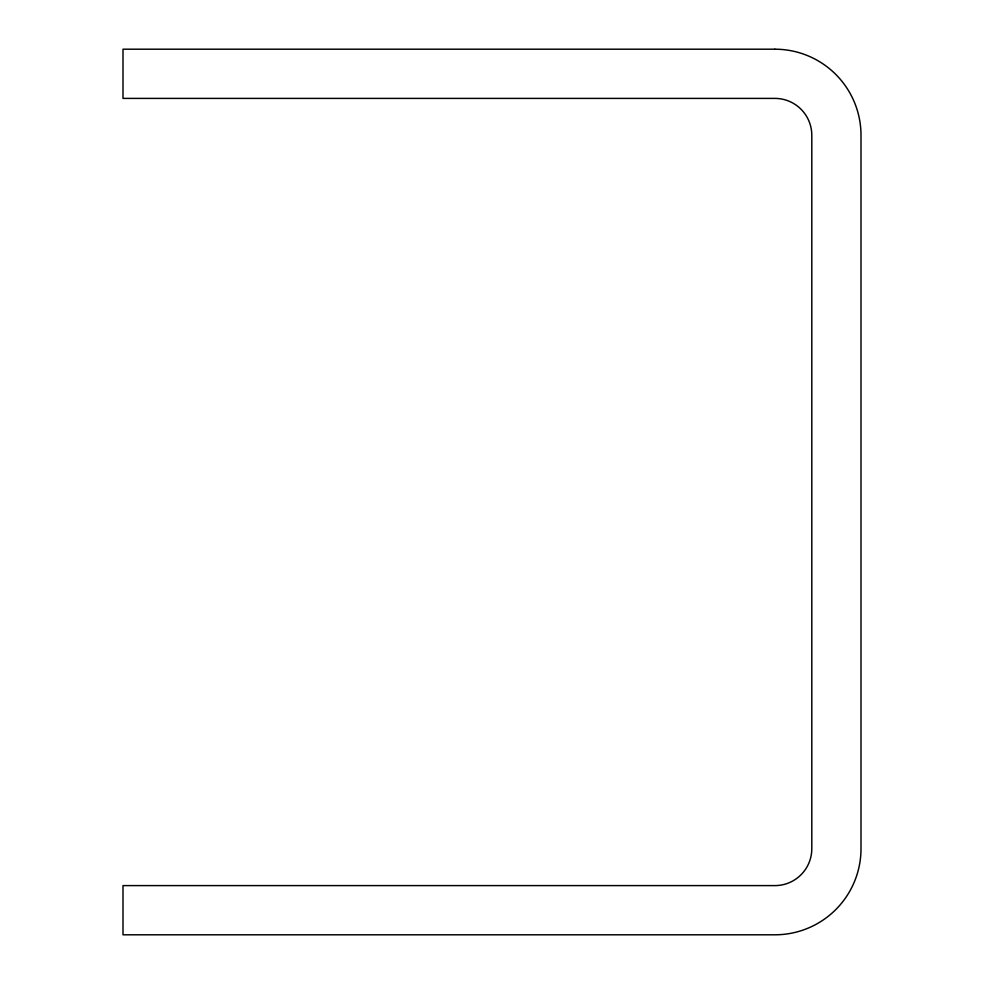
<?xml version="1.0" encoding="UTF-8"?>
<svg xmlns="http://www.w3.org/2000/svg" width="984" height="984" viewBox="0 0 984 984"><rect width="100%" height="100%" fill="white"/><g stroke="black" fill="none" stroke-linecap="round" stroke-linejoin="round"><path stroke-width="1.48" d="M774.9 49.2L123 49.2L123 98.4L774.9 98.4A36.9 36.9 0 0 1 811.8 135.3L811.8 848.7A36.9 36.9 0 0 1 774.9 885.6L123 885.6L123 934.8L774.9 934.8A86.1 86.1 0 0 0 861 848.7L861 135.3A86.1 86.1 0 0 0 774.9 49.2"/></g></svg>
